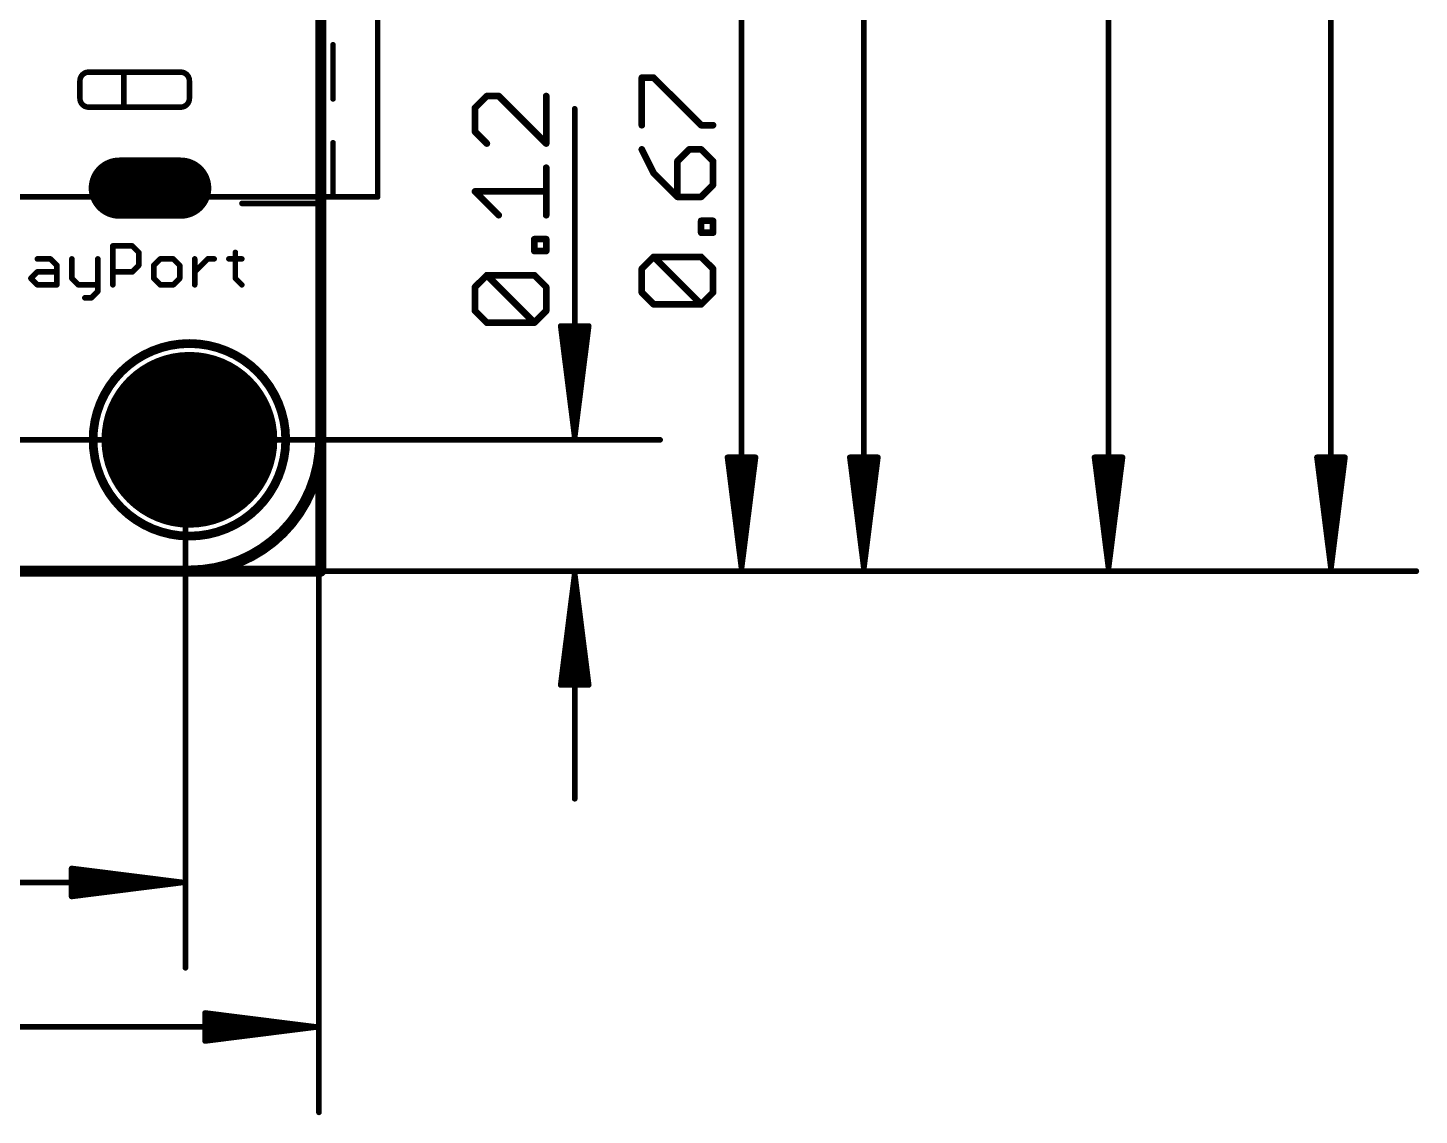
# Model space of a CAD drawing. Extents: x -12.5 to 70.1, y -12.4 to 85.2.
# Drawn here: x 38.31 to 70.09, y -12.43 to 12.41 of the extents above; entities that cross this region are included whole.
import ezdxf

# ---------------------------------------------------------------- set-up
doc = ezdxf.new("R2010")
doc.units = 0
for name, color, linetype in [('1', 12, 'CONTINUOUS'), ('16', 132, 'CONTINUOUS'), ('17', 110, 'CONTINUOUS'), ('20', 53, 'CONTINUOUS'), ('21', 40, 'CONTINUOUS'), ('23', 53, 'CONTINUOUS'), ('47', 253, 'CONTINUOUS'), ('51', 253, 'CONTINUOUS')]:
    doc.layers.add(name, color=color, linetype=linetype)

# ---------------------------------------------------------------- blocks, each defined once
blk = doc.blocks.new('ROUNDP')
at = {"const_width": 0.5}
blk.add_lwpolyline([(0, -0.25, 1), (0, 0.25, 1), (0, -0.25)], format="xyb", dxfattribs=at)
blk = doc.blocks.new('LONGP100')
at = {"const_width": 1}
blk.add_lwpolyline([(-0.5, 0), (0.5, 0)], dxfattribs=at)
at = {"const_width": 0.5}
for points in [[(-0.5, 0.25, 1), (-0.5, -0.25)], [(0.5, -0.25, 1), (0.5, 0.25)]]:
    blk.add_lwpolyline(points, format="xyb", dxfattribs=at)

msp = doc.modelspace()

# ---------------------------------------------------------------- linework, layer by layer
at = {"layer": '1', "const_width": 0.254}
for points in [[(45, 31), (45, 3)], [(42, 0), (3, 0)]]:
    msp.add_lwpolyline(points, dxfattribs=at)
at = {"layer": '1'}
for points, const_width in [([(42, 0, 0.4142), (45, 3)], 0.254), ([(45.0635, 3, 1), (44.9365, 3)], 0.127), ([(44.9365, 3, 1), (45.0635, 3)], 0.127), ([(42, 0.0635, 1), (42, -0.0635)], 0.127), ([(42, -0.0635, 1), (42, 0.0635)], 0.127)]:
    msp.add_lwpolyline(points, format="xyb", dxfattribs=dict(at, const_width=const_width))
at = {"layer": '16', "const_width": 0.25}
for points in [[(45, 84.5), (45, 0)], [(45, 0), (0, 0)]]:
    msp.add_lwpolyline(points, dxfattribs=at)
at = {"layer": '16', "const_width": 0.125}
for points in [[(44.9375, 0, 1), (45.0625, 0)], [(45, -0.0625, 1), (45, 0.0625)]]:
    msp.add_lwpolyline(points, format="xyb", dxfattribs=at)
at = {"layer": '20'}
for p, q in [((45, 82), (45, 3)), ((40.85, 9.1), (41.1, 9.1)), ((41.1, 9.1), (41.35, 9.1)), ((41.1, 8.4), (40.85, 8.4)), ((41.35, 8.4), (41.1, 8.4)), ((42, 0), (3, 0))]:
    msp.add_line(p, q, dxfattribs=at)
for centre, radius, start, end in [((40.85, 8.75), 0.35, 90, 180), ((41.35, 8.75), 0.35, 0, 90), ((40.85, 8.75), 0.35, 180, 270), ((41.35, 8.75), 0.35, 270, 0), ((42, 3), 3, 270, 0)]:
    msp.add_arc(centre, radius, start, end, dxfattribs=at)
at = {"layer": '21'}
for points, const_width in [([(43.2, 8.4318, 1), (43.2, 8.3682)], 0.0635), ([(44.9, 8.3682, 1), (44.9, 8.4318)], 0.0635), ([(40.2826, 7.4303, 1), (40.2191, 7.4303)], 0.0635), ([(40.2508, 7.462, 1), (40.2508, 7.3985)], 0.0635), ([(40.7181, 7.4527, 1), (40.6732, 7.4078)], 0.0635), ([(40.6957, 7.3985, 1), (40.6957, 7.462)], 0.0635), ([(40.8757, 7.282, 1), (40.8122, 7.282)], 0.0635), ([(40.8215, 7.2595, 1), (40.8664, 7.3044)], 0.0635), ([(43.0815, 7.282, 1), (43.018, 7.282)], 0.0635), ([(38.5281, 7.1654, 1), (38.5281, 7.1019)], 0.0635), ([(38.8471, 7.1561, 1), (38.8022, 7.1112)], 0.0635), ([(38.8247, 7.1019, 1), (38.8247, 7.1654)], 0.0635), ([(39.0047, 6.9854, 1), (38.9412, 6.9854)], 0.0635), ([(38.9505, 6.9629, 1), (38.9954, 7.0078)], 0.0635), ([(39.347, 7.1337, 1), (39.2835, 7.1337)], 0.0635), ([(39.9402, 7.1337, 1), (39.8767, 7.1337)], 0.0635), ([(40.8122, 6.9854, 1), (40.8757, 6.9854)], 0.0635), ([(40.8664, 6.9629, 1), (40.8215, 7.0078)], 0.0635), ([(41.2181, 6.9854, 1), (41.1546, 6.9854)], 0.0635), ([(41.1639, 7.0078, 1), (41.2088, 6.9629)], 0.0635), ([(41.3346, 7.1654, 1), (41.3346, 7.1019)], 0.0635), ([(41.3571, 7.1112, 1), (41.3122, 7.1561)], 0.0635), ([(41.6537, 7.1561, 1), (41.6088, 7.1112)], 0.0635), ([(41.6312, 7.1019, 1), (41.6312, 7.1654)], 0.0635), ([(41.8113, 6.9854, 1), (41.7478, 6.9854)], 0.0635), ([(41.7571, 6.9629, 1), (41.802, 7.0078)], 0.0635), ([(42.1536, 7.1337, 1), (42.0901, 7.1337)], 0.0635), ([(42.4184, 7.1654, 1), (42.4184, 7.1019)], 0.0635), ([(42.4409, 7.1112, 1), (42.396, 7.1561)], 0.0635), ([(42.5667, 7.1019, 1), (42.5667, 7.1654)], 0.0635), ([(42.9014, 7.1654, 1), (42.9014, 7.1019)], 0.0635), ([(43.198, 7.1019, 1), (43.198, 7.1654)], 0.0635), ([(38.4022, 6.7112, 1), (38.3573, 6.6663)], 0.0635), ([(38.3573, 6.7112, 1), (38.4022, 6.6663)], 0.0635), ([(38.5281, 6.8688, 1), (38.5281, 6.8053)], 0.0635), ([(38.5505, 6.8146, 1), (38.5056, 6.8595)], 0.0635), ([(38.9729, 6.8053, 1), (38.9729, 6.8688)], 0.0635), ([(39.2835, 6.6888, 1), (39.347, 6.6888)], 0.0635), ([(39.3377, 6.7112, 1), (39.2928, 6.6663)], 0.0635), ([(40.2508, 6.8688, 1), (40.2508, 6.8053)], 0.0635), ([(40.6732, 6.8595, 1), (40.7181, 6.8146)], 0.0635), ([(40.6957, 6.8053, 1), (40.6957, 6.8688)], 0.0635), ([(41.1546, 6.6888, 1), (41.2181, 6.6888)], 0.0635), ([(41.2088, 6.7112, 1), (41.1639, 6.6663)], 0.0635), ([(41.7478, 6.6888, 1), (41.8113, 6.6888)], 0.0635), ([(41.802, 6.6663, 1), (41.7571, 6.7112)], 0.0635), ([(42.0994, 6.8595, 1), (42.1443, 6.8146)], 0.0635), ([(43.018, 6.6888, 1), (43.0815, 6.6888)], 0.0635), ([(43.0722, 6.7112, 1), (43.0273, 6.6663)], 0.0635), ([(38.5281, 6.5723, 1), (38.5281, 6.5088)], 0.0635), ([(38.5056, 6.518, 1), (38.5505, 6.563)], 0.0635), ([(38.9412, 6.5405, 1), (39.0047, 6.5405)], 0.0635), ([(38.9729, 6.5088, 1), (38.9729, 6.5723)], 0.0635), ([(39.4636, 6.5723, 1), (39.4636, 6.5088)], 0.0635), ([(39.4411, 6.518, 1), (39.486, 6.563)], 0.0635), ([(39.8767, 6.3922, 1), (39.9402, 6.3922)], 0.0635), ([(39.9309, 6.3698, 1), (39.886, 6.4147)], 0.0635), ([(39.9085, 6.5088, 1), (39.9085, 6.5723)], 0.0635), ([(40.2191, 6.5405, 1), (40.2826, 6.5405)], 0.0635), ([(41.3346, 6.5723, 1), (41.3346, 6.5088)], 0.0635), ([(41.3122, 6.518, 1), (41.3571, 6.563)], 0.0635), ([(41.6088, 6.563, 1), (41.6537, 6.518)], 0.0635), ([(41.6312, 6.5088, 1), (41.6312, 6.5723)], 0.0635), ([(42.0901, 6.5405, 1), (42.1536, 6.5405)], 0.0635), ([(43.1756, 6.518, 1), (43.2205, 6.563)], 0.0635), ([(39.6119, 6.2757, 1), (39.6119, 6.2122)], 0.0635), ([(39.7377, 6.2664, 1), (39.7826, 6.2215)], 0.0635), ([(39.7602, 6.2122, 1), (39.7602, 6.2757)], 0.0635), ([(42, 0.8, 1), (42, 5.2, 1), (42, 0.8)], 0.2)]:
    msp.add_lwpolyline(points, format="xyb", dxfattribs=dict(at, const_width=const_width))
at = {"layer": '21', "const_width": 0.127}
for points in [[(44.9, 8.4), (43.2, 8.4)], [(40.2508, 6.5405), (40.2508, 7.4303)], [(40.2508, 7.4303), (40.6957, 7.4303)], [(40.6957, 7.4303), (40.844, 7.282)], [(40.844, 7.282), (40.844, 6.9854)], [(43.0497, 7.282), (43.0497, 6.6888)], [(38.5281, 7.1337), (38.8247, 7.1337)], [(38.8247, 7.1337), (38.9729, 6.9854)], [(38.9729, 6.9854), (38.9729, 6.5405)], [(39.3153, 7.1337), (39.3153, 6.6888)], [(39.9085, 7.1337), (39.9085, 6.3922)], [(40.844, 6.9854), (40.6957, 6.8371)], [(41.3346, 7.1337), (41.1863, 6.9854)], [(41.1863, 6.9854), (41.1863, 6.6888)], [(41.6312, 7.1337), (41.3346, 7.1337)], [(41.7795, 6.9854), (41.6312, 7.1337)], [(41.7795, 6.6888), (41.7795, 6.9854)], [(42.1219, 6.5405), (42.1219, 7.1337)], [(42.1219, 6.8371), (42.4184, 7.1337)], [(42.4184, 7.1337), (42.5667, 7.1337)], [(42.9014, 7.1337), (43.198, 7.1337)], [(38.3798, 6.6888), (38.5281, 6.8371)], [(38.5281, 6.5405), (38.3798, 6.6888)], [(38.5281, 6.8371), (38.9729, 6.8371)], [(39.3153, 6.6888), (39.4636, 6.5405)], [(40.6957, 6.8371), (40.2508, 6.8371)], [(41.1863, 6.6888), (41.3346, 6.5405)], [(41.6312, 6.5405), (41.7795, 6.6888)], [(43.0497, 6.6888), (43.198, 6.5405)], [(38.9729, 6.5405), (38.5281, 6.5405)], [(39.4636, 6.5405), (39.9085, 6.5405)], [(39.9085, 6.3922), (39.7602, 6.2439)], [(41.3346, 6.5405), (41.6312, 6.5405)], [(39.7602, 6.2439), (39.6119, 6.2439)]]:
    msp.add_lwpolyline(points, dxfattribs=at)
at = {"layer": '23'}
msp.add_point((42, 3), dxfattribs=at)
at = {"layer": '47'}
for points, const_width in [([(68.072, 0.065), (68.072, 85.025)], 0.13), ([(62.992, 0.065), (62.992, 81.977)], 0.13), ([(57.404, 0.065), (57.404, 59.435)], 0.13), ([(54.61, 0.065), (54.61, 16.935)], 0.13), ([(52.3323, 10.1877), (52.3323, 11.2724)], 0.1524), ([(52.3323, 11.2724), (52.6035, 11.2724)], 0.1524), ([(52.6035, 11.2724), (53.6881, 10.1877)], 0.1524), ([(48.7935, 10.8537), (48.5223, 10.5826)], 0.1524), ([(49.0646, 10.8537), (48.7935, 10.8537)], 0.1524), ([(50.1493, 9.7691), (49.0646, 10.8537)], 0.1524), ([(50.1493, 10.8537), (50.1493, 9.7691)], 0.1524), ([(48.5223, 10.5826), (48.5223, 10.0403)], 0.1524), ([(50.8, 3.065), (50.8, 10.5628)], 0.13), ([(53.6881, 10.1877), (53.9593, 10.1877)], 0.1524), ([(48.5223, 10.0403), (48.7935, 9.7691)], 0.1524), ([(52.3323, 9.6352), (52.6035, 9.0929)], 0.1524), ([(53.417, 9.6352), (53.1458, 9.364)], 0.1524), ([(53.6881, 9.6352), (53.417, 9.6352)], 0.1524), ([(53.9593, 9.364), (53.6881, 9.6352)], 0.1524), ([(50.1493, 8.1319), (50.1493, 9.2166)], 0.1524), ([(53.1458, 9.364), (53.1458, 8.5505)], 0.1524), ([(53.9593, 8.8217), (53.9593, 9.364)], 0.1524), ([(52.6035, 9.0929), (53.1458, 8.5505)], 0.1524), ([(53.6881, 8.5505), (53.9593, 8.8217)], 0.1524), ([(49.0646, 8.1319), (48.5223, 8.6743)], 0.1524), ([(48.5223, 8.6743), (50.1493, 8.6743)], 0.1524), ([(53.1458, 8.5505), (53.6881, 8.5505)], 0.1524), ([(53.6881, 7.732), (53.6881, 8.0031)], 0.1524), ([(53.6881, 8.0031), (53.9593, 8.0031)], 0.1524), ([(53.9593, 8.0031), (53.9593, 7.732)], 0.1524), ([(49.8781, 7.3134), (49.8781, 7.5845)], 0.1524), ([(49.8781, 7.5845), (50.1493, 7.5845)], 0.1524), ([(50.1493, 7.5845), (50.1493, 7.3134)], 0.1524), ([(53.9593, 7.732), (53.6881, 7.732)], 0.1524), ([(50.1493, 7.3134), (49.8781, 7.3134)], 0.1524), ([(52.3323, 6.9083), (52.6035, 7.1795)], 0.1524), ([(52.6035, 7.1795), (53.6881, 7.1795)], 0.1524), ([(53.6881, 6.0948), (52.6035, 7.1795)], 0.1524), ([(53.6881, 7.1795), (53.9593, 6.9083)], 0.1524), ([(48.5223, 6.4897), (48.7935, 6.7609)], 0.1524), ([(48.7935, 6.7609), (49.8781, 6.7609)], 0.1524), ([(49.8781, 5.6762), (48.7935, 6.7609)], 0.1524), ([(49.8781, 6.7609), (50.1493, 6.4897)], 0.1524), ([(52.3323, 6.366), (52.3323, 6.9083)], 0.1524), ([(53.9593, 6.9083), (53.9593, 6.366)], 0.1524), ([(48.5223, 5.9474), (48.5223, 6.4897)], 0.1524), ([(50.1493, 6.4897), (50.1493, 5.9474)], 0.1524), ([(52.6035, 6.0948), (52.3323, 6.366)], 0.1524), ([(53.9593, 6.366), (53.6881, 6.0948)], 0.1524), ([(53.6881, 6.0948), (52.6035, 6.0948)], 0.1524), ([(48.7935, 5.6762), (48.5223, 5.9474)], 0.1524), ([(49.8781, 5.6762), (48.7935, 5.6762)], 0.1524), ([(50.1493, 5.9474), (49.8781, 5.6762)], 0.1524), ([(50.8, 3.065), (50.4808, 5.6)], 0.13), ([(50.4808, 5.6), (51.1192, 5.6)], 0.13), ([(50.8, 3.065), (50.54, 5.6)], 0.13), ([(50.8, 3.065), (50.67, 5.6)], 0.13), ([(51.1192, 5.6), (50.8, 3.065)], 0.13), ([(50.93, 5.6), (50.8, 3.065)], 0.13), ([(51.06, 5.6), (50.8, 3.065)], 0.13), ([(44.958, 4.826), (44.958, -12.364)], 0.13), ([(3, 3), (52.75, 3)], 0.13), ([(41.91, 3.048), (41.91, -9.062)], 0.13), ([(54.61, 0.065), (54.2908, 2.6)], 0.13), ([(54.2908, 2.6), (54.9292, 2.6)], 0.13), ([(54.61, 0.065), (54.35, 2.6)], 0.13), ([(54.61, 0.065), (54.48, 2.6)], 0.13), ([(54.9292, 2.6), (54.61, 0.065)], 0.13), ([(54.74, 2.6), (54.61, 0.065)], 0.13), ([(54.87, 2.6), (54.61, 0.065)], 0.13), ([(57.404, 0.065), (57.0848, 2.6)], 0.13), ([(57.0848, 2.6), (57.7232, 2.6)], 0.13), ([(57.404, 0.065), (57.144, 2.6)], 0.13), ([(57.404, 0.065), (57.274, 2.6)], 0.13), ([(57.7232, 2.6), (57.404, 0.065)], 0.13), ([(57.534, 2.6), (57.404, 0.065)], 0.13), ([(57.664, 2.6), (57.404, 0.065)], 0.13), ([(62.992, 0.065), (62.6728, 2.6)], 0.13), ([(62.6728, 2.6), (63.3112, 2.6)], 0.13), ([(62.992, 0.065), (62.732, 2.6)], 0.13), ([(62.992, 0.065), (62.862, 2.6)], 0.13), ([(63.3112, 2.6), (62.992, 0.065)], 0.13), ([(63.122, 2.6), (62.992, 0.065)], 0.13), ([(63.252, 2.6), (62.992, 0.065)], 0.13), ([(68.072, 0.065), (67.7528, 2.6)], 0.13), ([(67.7528, 2.6), (68.3912, 2.6)], 0.13), ([(68.072, 0.065), (67.812, 2.6)], 0.13), ([(68.072, 0.065), (67.942, 2.6)], 0.13), ([(68.3912, 2.6), (68.072, 0.065)], 0.13), ([(68.202, 2.6), (68.072, 0.065)], 0.13), ([(68.332, 2.6), (68.072, 0.065)], 0.13), ([(4.826, 0), (56.56, 0)], 0.13), ([(17.526, 0), (70.022, 0)], 0.13), ([(21.082, 0), (52.75, 0)], 0.13), ([(29.972, 0), (64.942, 0)], 0.13), ([(40.386, 0), (59.354, 0)], 0.13), ([(50.8, -0.065), (50.4808, -2.6)], 0.13), ([(50.8, -0.065), (50.54, -2.6)], 0.13), ([(50.8, -0.065), (50.67, -2.6)], 0.13), ([(50.8, -0.065), (50.8, -5.2)], 0.13), ([(51.1192, -2.6), (50.8, -0.065)], 0.13), ([(50.93, -2.6), (50.8, -0.065)], 0.13), ([(51.06, -2.6), (50.8, -0.065)], 0.13), ([(50.4808, -2.6), (51.1192, -2.6)], 0.13), ([(41.845, -7.112), (39.31, -6.7928)], 0.13), ([(39.31, -6.7928), (39.31, -7.4312)], 0.13), ([(41.845, -7.112), (39.31, -6.852)], 0.13), ([(41.845, -7.112), (39.31, -6.982)], 0.13), ([(0.065, -7.112), (41.845, -7.112)], 0.13), ([(39.31, -7.4312), (41.845, -7.112)], 0.13), ([(39.31, -7.242), (41.845, -7.112)], 0.13), ([(39.31, -7.372), (41.845, -7.112)], 0.13), ([(44.893, -10.414), (42.358, -10.0948)], 0.13), ([(42.358, -10.0948), (42.358, -10.7332)], 0.13), ([(44.893, -10.414), (42.358, -10.154)], 0.13), ([(0.065, -10.414), (44.893, -10.414)], 0.13), ([(44.893, -10.414), (42.358, -10.284)], 0.13), ([(42.358, -10.7332), (44.893, -10.414)], 0.13), ([(42.358, -10.544), (44.893, -10.414)], 0.13), ([(42.358, -10.674), (44.893, -10.414)], 0.13)]:
    msp.add_lwpolyline(points, dxfattribs=dict(at, const_width=const_width))
for points, const_width in [([(52.3704, 11.2724, 1), (52.2942, 11.2724)], 0.0762), ([(52.3323, 11.3105, 1), (52.3323, 11.2343)], 0.0762), ([(52.6304, 11.2993, 1), (52.5765, 11.2454)], 0.0762), ([(52.6035, 11.2343, 1), (52.6035, 11.3105)], 0.0762), ([(48.7935, 10.8918, 1), (48.7935, 10.8156)], 0.0762), ([(48.8204, 10.8268, 1), (48.7665, 10.8807)], 0.0762), ([(49.0916, 10.8807, 1), (49.0377, 10.8268)], 0.0762), ([(49.0646, 10.8156, 1), (49.0646, 10.8918)], 0.0762), ([(50.1874, 10.8537, 1), (50.1112, 10.8537)], 0.0762), ([(48.5604, 10.5826, 1), (48.4842, 10.5826)], 0.0762), ([(48.4954, 10.6095, 1), (48.5493, 10.5556)], 0.0762), ([(50.8325, 10.5628, 1), (50.7675, 10.5628)], 0.065), ([(52.2942, 10.1877, 1), (52.3704, 10.1877)], 0.0762), ([(53.6881, 10.2258, 1), (53.6881, 10.1496)], 0.0762), ([(53.6612, 10.1608, 1), (53.7151, 10.2146)], 0.0762), ([(53.9593, 10.1496, 1), (53.9593, 10.2258)], 0.0762), ([(48.5493, 10.0672, 1), (48.4954, 10.0133)], 0.0762), ([(48.4842, 10.0403, 1), (48.5604, 10.0403)], 0.0762), ([(48.7665, 9.7421, 1), (48.8204, 9.796)], 0.0762), ([(50.1112, 9.7691, 1), (50.1874, 9.7691)], 0.0762), ([(50.1224, 9.7421, 1), (50.1762, 9.796)], 0.0762), ([(52.3664, 9.6522, 1), (52.2982, 9.6182)], 0.0762), ([(53.417, 9.6733, 1), (53.417, 9.5971)], 0.0762), ([(53.4439, 9.6083, 1), (53.39, 9.6621)], 0.0762), ([(53.7151, 9.6621, 1), (53.6612, 9.6083)], 0.0762), ([(53.6881, 9.5971, 1), (53.6881, 9.6733)], 0.0762), ([(50.1874, 9.2166, 1), (50.1112, 9.2166)], 0.0762), ([(53.1839, 9.364, 1), (53.1077, 9.364)], 0.0762), ([(53.1189, 9.391, 1), (53.1727, 9.3371)], 0.0762), ([(53.9974, 9.364, 1), (53.9212, 9.364)], 0.0762), ([(53.9324, 9.3371, 1), (53.9862, 9.391)], 0.0762), ([(52.6304, 9.1198, 1), (52.5765, 9.0659)], 0.0762), ([(52.5694, 9.0758, 1), (52.6376, 9.1099)], 0.0762), ([(53.9862, 8.7948, 1), (53.9324, 8.8486)], 0.0762), ([(48.5493, 8.7012, 1), (48.4954, 8.6473)], 0.0762), ([(48.5223, 8.7124, 1), (48.5223, 8.6362)], 0.0762), ([(50.1493, 8.6362, 1), (50.1493, 8.7124)], 0.0762), ([(53.1458, 8.5886, 1), (53.1458, 8.5124)], 0.0762), ([(53.1077, 8.5505, 1), (53.1839, 8.5505)], 0.0762), ([(53.1189, 8.5236, 1), (53.1727, 8.5775)], 0.0762), ([(53.6612, 8.5775, 1), (53.7151, 8.5236)], 0.0762), ([(53.6881, 8.5124, 1), (53.6881, 8.5886)], 0.0762), ([(53.9212, 8.8217, 1), (53.9974, 8.8217)], 0.0762), ([(49.0377, 8.105, 1), (49.0916, 8.1589)], 0.0762), ([(50.1112, 8.1319, 1), (50.1874, 8.1319)], 0.0762), ([(53.7262, 8.0031, 1), (53.65, 8.0031)], 0.0762), ([(53.6881, 8.0412, 1), (53.6881, 7.965)], 0.0762), ([(53.9974, 8.0031, 1), (53.9212, 8.0031)], 0.0762), ([(53.9593, 7.965, 1), (53.9593, 8.0412)], 0.0762), ([(49.9162, 7.5845, 1), (49.84, 7.5845)], 0.0762), ([(49.8781, 7.6226, 1), (49.8781, 7.5464)], 0.0762), ([(50.1874, 7.5845, 1), (50.1112, 7.5845)], 0.0762), ([(50.1493, 7.5464, 1), (50.1493, 7.6226)], 0.0762), ([(53.6881, 7.7701, 1), (53.6881, 7.6939)], 0.0762), ([(53.65, 7.732, 1), (53.7262, 7.732)], 0.0762), ([(53.9212, 7.732, 1), (53.9974, 7.732)], 0.0762), ([(53.9593, 7.6939, 1), (53.9593, 7.7701)], 0.0762), ([(49.8781, 7.3515, 1), (49.8781, 7.2753)], 0.0762), ([(49.84, 7.3134, 1), (49.9162, 7.3134)], 0.0762), ([(50.1112, 7.3134, 1), (50.1874, 7.3134)], 0.0762), ([(50.1493, 7.2753, 1), (50.1493, 7.3515)], 0.0762), ([(52.6304, 7.2064, 1), (52.5765, 7.1525)], 0.0762), ([(52.6035, 7.2176, 1), (52.6035, 7.1414)], 0.0762), ([(52.6304, 7.1525, 1), (52.5765, 7.2064)], 0.0762), ([(53.7151, 7.2064, 1), (53.6612, 7.1525)], 0.0762), ([(53.6881, 7.1414, 1), (53.6881, 7.2176)], 0.0762), ([(48.8204, 6.7878, 1), (48.7665, 6.7339)], 0.0762), ([(48.7935, 6.799, 1), (48.7935, 6.7228)], 0.0762), ([(48.8204, 6.7339, 1), (48.7665, 6.7878)], 0.0762), ([(49.9051, 6.7878, 1), (49.8512, 6.7339)], 0.0762), ([(49.8781, 6.7228, 1), (49.8781, 6.799)], 0.0762), ([(52.3704, 6.9083, 1), (52.2942, 6.9083)], 0.0762), ([(52.3054, 6.9352, 1), (52.3593, 6.8814)], 0.0762), ([(53.9974, 6.9083, 1), (53.9212, 6.9083)], 0.0762), ([(53.9324, 6.8814, 1), (53.9862, 6.9352)], 0.0762), ([(48.5604, 6.4897, 1), (48.4842, 6.4897)], 0.0762), ([(48.4954, 6.5166, 1), (48.5493, 6.4628)], 0.0762), ([(50.1874, 6.4897, 1), (50.1112, 6.4897)], 0.0762), ([(50.1224, 6.4628, 1), (50.1762, 6.5166)], 0.0762), ([(52.3593, 6.3929, 1), (52.3054, 6.339)], 0.0762), ([(52.2942, 6.366, 1), (52.3704, 6.366)], 0.0762), ([(53.9212, 6.366, 1), (53.9974, 6.366)], 0.0762), ([(53.9862, 6.339, 1), (53.9324, 6.3929)], 0.0762), ([(52.6035, 6.1329, 1), (52.6035, 6.0567)], 0.0762), ([(52.5765, 6.0679, 1), (52.6304, 6.1218)], 0.0762), ([(53.6612, 6.1218, 1), (53.7151, 6.0679)], 0.0762), ([(53.6612, 6.0679, 1), (53.7151, 6.1218)], 0.0762), ([(53.6881, 6.0567, 1), (53.6881, 6.1329)], 0.0762), ([(48.5493, 5.9743, 1), (48.4954, 5.9204)], 0.0762), ([(48.4842, 5.9474, 1), (48.5604, 5.9474)], 0.0762), ([(48.7935, 5.7143, 1), (48.7935, 5.6381)], 0.0762), ([(48.7665, 5.6493, 1), (48.8204, 5.7031)], 0.0762), ([(49.8512, 5.7031, 1), (49.9051, 5.6493)], 0.0762), ([(49.8512, 5.6493, 1), (49.9051, 5.7031)], 0.0762), ([(49.8781, 5.6381, 1), (49.8781, 5.7143)], 0.0762), ([(50.1112, 5.9474, 1), (50.1874, 5.9474)], 0.0762), ([(50.1762, 5.9204, 1), (50.1224, 5.9743)], 0.0762), ([(50.513, 5.6041, 1), (50.4485, 5.5959)], 0.065), ([(50.4808, 5.6325, 1), (50.4808, 5.5675)], 0.065), ([(50.5723, 5.6033, 1), (50.5077, 5.5967)], 0.065), ([(50.7025, 5.6017, 1), (50.6375, 5.5983)], 0.065), ([(50.9625, 5.5983, 1), (50.8975, 5.6017)], 0.065), ([(51.0923, 5.5967, 1), (51.0277, 5.6033)], 0.065), ([(51.1515, 5.5959, 1), (51.087, 5.6041)], 0.065), ([(51.1192, 5.5675, 1), (51.1192, 5.6325)], 0.065), ([(44.9905, 4.826, 1), (44.9255, 4.826)], 0.065), ([(41.9425, 3.048, 1), (41.8775, 3.048)], 0.065), ([(50.7678, 3.0691, 1), (50.8322, 3.0609)], 0.065), ([(50.7677, 3.0683, 1), (50.8323, 3.0617)], 0.065), ([(50.7675, 3.0633, 1), (50.8325, 3.0667)], 0.065), ([(50.7675, 3.0667, 1), (50.8325, 3.0633)], 0.065), ([(50.7675, 3.065, 1), (50.8325, 3.065)], 0.065), ([(50.7677, 3.0617, 1), (50.8323, 3.0683)], 0.065), ([(50.7678, 3.0609, 1), (50.8322, 3.0691)], 0.065), ([(52.75, 2.9675, 1), (52.75, 3.0325)], 0.065), ([(54.323, 2.6041, 1), (54.2585, 2.5959)], 0.065), ([(54.2908, 2.6325, 1), (54.2908, 2.5675)], 0.065), ([(54.3823, 2.6033, 1), (54.3177, 2.5967)], 0.065), ([(54.5125, 2.6017, 1), (54.4475, 2.5983)], 0.065), ([(54.7725, 2.5983, 1), (54.7075, 2.6017)], 0.065), ([(54.9023, 2.5967, 1), (54.8377, 2.6033)], 0.065), ([(54.9615, 2.5959, 1), (54.897, 2.6041)], 0.065), ([(54.9292, 2.5675, 1), (54.9292, 2.6325)], 0.065), ([(57.117, 2.6041, 1), (57.0525, 2.5959)], 0.065), ([(57.0848, 2.6325, 1), (57.0848, 2.5675)], 0.065), ([(57.1763, 2.6033, 1), (57.1117, 2.5967)], 0.065), ([(57.3065, 2.6017, 1), (57.2415, 2.5983)], 0.065), ([(57.5665, 2.5983, 1), (57.5015, 2.6017)], 0.065), ([(57.6963, 2.5967, 1), (57.6317, 2.6033)], 0.065), ([(57.7555, 2.5959, 1), (57.691, 2.6041)], 0.065), ([(57.7232, 2.5675, 1), (57.7232, 2.6325)], 0.065), ([(62.705, 2.6041, 1), (62.6405, 2.5959)], 0.065), ([(62.6728, 2.6325, 1), (62.6728, 2.5675)], 0.065), ([(62.7643, 2.6033, 1), (62.6997, 2.5967)], 0.065), ([(62.8945, 2.6017, 1), (62.8295, 2.5983)], 0.065), ([(63.1545, 2.5983, 1), (63.0895, 2.6017)], 0.065), ([(63.2843, 2.5967, 1), (63.2197, 2.6033)], 0.065), ([(63.3435, 2.5959, 1), (63.279, 2.6041)], 0.065), ([(63.3112, 2.5675, 1), (63.3112, 2.6325)], 0.065), ([(67.785, 2.6041, 1), (67.7205, 2.5959)], 0.065), ([(67.7528, 2.6325, 1), (67.7528, 2.5675)], 0.065), ([(67.8443, 2.6033, 1), (67.7797, 2.5967)], 0.065), ([(67.9745, 2.6017, 1), (67.9095, 2.5983)], 0.065), ([(68.2345, 2.5983, 1), (68.1695, 2.6017)], 0.065), ([(68.3643, 2.5967, 1), (68.2997, 2.6033)], 0.065), ([(68.4235, 2.5959, 1), (68.359, 2.6041)], 0.065), ([(68.3912, 2.5675, 1), (68.3912, 2.6325)], 0.065), ([(40.386, 0.0325, 1), (40.386, -0.0325)], 0.065), ([(50.8325, -0.065, 1), (50.7675, -0.065)], 0.065), ([(50.8325, -0.0667, 1), (50.7675, -0.0633)], 0.065), ([(50.8325, -0.0633, 1), (50.7675, -0.0667)], 0.065), ([(52.75, -0.0325, 1), (52.75, 0.0325)], 0.065), ([(54.5778, 0.0691, 1), (54.6422, 0.0609)], 0.065), ([(54.5777, 0.0683, 1), (54.6423, 0.0617)], 0.065), ([(54.5775, 0.0633, 1), (54.6425, 0.0667)], 0.065), ([(54.5775, 0.0667, 1), (54.6425, 0.0633)], 0.065), ([(54.5775, 0.065, 1), (54.6425, 0.065)], 0.065), ([(54.5777, 0.0617, 1), (54.6423, 0.0683)], 0.065), ([(54.5778, 0.0609, 1), (54.6422, 0.0691)], 0.065), ([(56.56, -0.0325, 1), (56.56, 0.0325)], 0.065), ([(57.3718, 0.0691, 1), (57.4362, 0.0609)], 0.065), ([(57.3717, 0.0683, 1), (57.4363, 0.0617)], 0.065), ([(57.3715, 0.0633, 1), (57.4365, 0.0667)], 0.065), ([(57.3715, 0.0667, 1), (57.4365, 0.0633)], 0.065), ([(57.3715, 0.065, 1), (57.4365, 0.065)], 0.065), ([(57.3717, 0.0617, 1), (57.4363, 0.0683)], 0.065), ([(57.3718, 0.0609, 1), (57.4362, 0.0691)], 0.065), ([(59.354, -0.0325, 1), (59.354, 0.0325)], 0.065), ([(62.9598, 0.0691, 1), (63.0242, 0.0609)], 0.065), ([(62.9597, 0.0683, 1), (63.0243, 0.0617)], 0.065), ([(62.9595, 0.0633, 1), (63.0245, 0.0667)], 0.065), ([(62.9595, 0.0667, 1), (63.0245, 0.0633)], 0.065), ([(62.9595, 0.065, 1), (63.0245, 0.065)], 0.065), ([(62.9597, 0.0617, 1), (63.0243, 0.0683)], 0.065), ([(62.9598, 0.0609, 1), (63.0242, 0.0691)], 0.065), ([(64.942, -0.0325, 1), (64.942, 0.0325)], 0.065), ([(68.0398, 0.0691, 1), (68.1042, 0.0609)], 0.065), ([(68.0397, 0.0683, 1), (68.1043, 0.0617)], 0.065), ([(68.0395, 0.0633, 1), (68.1045, 0.0667)], 0.065), ([(68.0395, 0.0667, 1), (68.1045, 0.0633)], 0.065), ([(68.0395, 0.065, 1), (68.1045, 0.065)], 0.065), ([(68.0397, 0.0617, 1), (68.1043, 0.0683)], 0.065), ([(68.0398, 0.0609, 1), (68.1042, 0.0691)], 0.065), ([(70.022, -0.0325, 1), (70.022, 0.0325)], 0.065), ([(50.8322, -0.0609, 1), (50.7678, -0.0691)], 0.065), ([(50.8323, -0.0617, 1), (50.7677, -0.0683)], 0.065), ([(50.8323, -0.0683, 1), (50.7677, -0.0617)], 0.065), ([(50.8322, -0.0691, 1), (50.7678, -0.0609)], 0.065), ([(50.4808, -2.5675, 1), (50.4808, -2.6325)], 0.065), ([(51.1192, -2.6325, 1), (51.1192, -2.5675)], 0.065), ([(50.4485, -2.5959, 1), (50.513, -2.6041)], 0.065), ([(50.5077, -2.5967, 1), (50.5723, -2.6033)], 0.065), ([(50.6375, -2.5983, 1), (50.7025, -2.6017)], 0.065), ([(50.8975, -2.6017, 1), (50.9625, -2.5983)], 0.065), ([(51.0277, -2.6033, 1), (51.0923, -2.5967)], 0.065), ([(51.087, -2.6041, 1), (51.1515, -2.5959)], 0.065), ([(50.7675, -5.2, 1), (50.8325, -5.2)], 0.065), ([(39.3141, -6.7605, 1), (39.3059, -6.825)], 0.065), ([(39.3425, -6.7928, 1), (39.2775, -6.7928)], 0.065), ([(39.3133, -6.8197, 1), (39.3067, -6.8843)], 0.065), ([(39.3117, -6.9495, 1), (39.3083, -7.0145)], 0.065), ([(39.3083, -7.2095, 1), (39.3117, -7.2745)], 0.065), ([(39.3067, -7.3397, 1), (39.3133, -7.4043)], 0.065), ([(41.8491, -7.1442, 1), (41.8409, -7.0798)], 0.065), ([(41.8409, -7.1442, 1), (41.8491, -7.0798)], 0.065), ([(41.8483, -7.1443, 1), (41.8417, -7.0797)], 0.065), ([(41.8417, -7.1443, 1), (41.8483, -7.0797)], 0.065), ([(41.8433, -7.1445, 1), (41.8467, -7.0795)], 0.065), ([(41.8467, -7.1445, 1), (41.8433, -7.0795)], 0.065), ([(41.845, -7.1445, 1), (41.845, -7.0795)], 0.065), ([(39.3059, -7.399, 1), (39.3141, -7.4635)], 0.065), ([(39.2775, -7.4312, 1), (39.3425, -7.4312)], 0.065), ([(41.8775, -9.062, 1), (41.9425, -9.062)], 0.065), ([(42.3621, -10.0625, 1), (42.3539, -10.127)], 0.065), ([(42.3905, -10.0948, 1), (42.3255, -10.0948)], 0.065), ([(42.3613, -10.1217, 1), (42.3547, -10.1863)], 0.065), ([(42.3597, -10.2515, 1), (42.3563, -10.3165)], 0.065), ([(42.3563, -10.5115, 1), (42.3597, -10.5765)], 0.065), ([(44.8971, -10.4462, 1), (44.8889, -10.3818)], 0.065), ([(44.8889, -10.4462, 1), (44.8971, -10.3818)], 0.065), ([(44.8963, -10.4463, 1), (44.8897, -10.3817)], 0.065), ([(44.8897, -10.4463, 1), (44.8963, -10.3817)], 0.065), ([(44.8913, -10.4465, 1), (44.8947, -10.3815)], 0.065), ([(44.8947, -10.4465, 1), (44.8913, -10.3815)], 0.065), ([(44.893, -10.4465, 1), (44.893, -10.3815)], 0.065), ([(42.3547, -10.6417, 1), (42.3613, -10.7063)], 0.065), ([(42.3539, -10.701, 1), (42.3621, -10.7655)], 0.065), ([(42.3255, -10.7332, 1), (42.3905, -10.7332)], 0.065), ([(44.9255, -12.364, 1), (44.9905, -12.364)], 0.065)]:
    msp.add_lwpolyline(points, format="xyb", dxfattribs=dict(at, const_width=const_width))
at = {"layer": '51', "const_width": 0.127}
for points in [[(46.3, 25.45), (46.3, 8.55)], [(45.28, 10.7875), (45.28, 12.025)], [(40.5, 11.4), (39.7, 11.4)], [(41.8, 11.4), (40.5, 11.4)], [(40.5, 10.6), (40.5, 11.4)], [(39.5, 11.2), (39.5, 11)], [(42, 10.8), (42, 11.2)], [(39.5, 11), (39.5, 10.8)], [(39.7, 10.6), (40.5, 10.6)], [(40.5, 10.6), (41.8, 10.6)], [(45.28, 8.55), (45.28, 9.7875)], [(45.28, 8.55), (31.91, 8.55)], [(46.3, 8.55), (45.28, 8.55)]]:
    msp.add_lwpolyline(points, dxfattribs=at)
at = {"layer": '51'}
for points, const_width in [([(45.3118, 12.025, 1), (45.2482, 12.025)], 0.0635), ([(39.7, 11.4, 0.4142), (39.5, 11.2)], 0.127), ([(39.7, 11.4318, 1), (39.7, 11.3682)], 0.0635), ([(39.7, 11.3682, 1), (39.7, 11.4318)], 0.0635), ([(40.5, 11.4318, 1), (40.5, 11.3682)], 0.0635), ([(40.5318, 11.4, 1), (40.4682, 11.4)], 0.0635), ([(40.5, 11.3682, 1), (40.5, 11.4318)], 0.0635), ([(41.8, 11.4318, 1), (41.8, 11.3682)], 0.0635), ([(42, 11.2, 0.4142), (41.8, 11.4)], 0.127), ([(41.8, 11.3682, 1), (41.8, 11.4318)], 0.0635), ([(39.5318, 11.2, 1), (39.4682, 11.2)], 0.0635), ([(39.4682, 11.2, 1), (39.5318, 11.2)], 0.0635), ([(42.0318, 11.2, 1), (41.9682, 11.2)], 0.0635), ([(41.9682, 11.2, 1), (42.0318, 11.2)], 0.0635), ([(39.5318, 11, 1), (39.4682, 11)], 0.0635), ([(39.4682, 11, 1), (39.5318, 11)], 0.0635), ([(39.5, 10.8, 0.4142), (39.7, 10.6)], 0.127), ([(39.5318, 10.8, 1), (39.4682, 10.8)], 0.0635), ([(39.4682, 10.8, 1), (39.5318, 10.8)], 0.0635), ([(41.8, 10.6, 0.4142), (42, 10.8)], 0.127), ([(42.0318, 10.8, 1), (41.9682, 10.8)], 0.0635), ([(41.9682, 10.8, 1), (42.0318, 10.8)], 0.0635), ([(45.2482, 10.7875, 1), (45.3118, 10.7875)], 0.0635), ([(39.7, 10.6318, 1), (39.7, 10.5682)], 0.0635), ([(39.7, 10.5682, 1), (39.7, 10.6318)], 0.0635), ([(40.5, 10.6318, 1), (40.5, 10.5682)], 0.0635), ([(40.4682, 10.6, 1), (40.5318, 10.6)], 0.0635), ([(40.5, 10.5682, 1), (40.5, 10.6318)], 0.0635), ([(41.8, 10.6318, 1), (41.8, 10.5682)], 0.0635), ([(41.8, 10.5682, 1), (41.8, 10.6318)], 0.0635), ([(45.3118, 9.7875, 1), (45.2482, 9.7875)], 0.0635), ([(45.2482, 8.55, 1), (45.3118, 8.55)], 0.0635), ([(45.28, 8.5818, 1), (45.28, 8.5183)], 0.0635), ([(45.28, 8.5183, 1), (45.28, 8.5818)], 0.0635), ([(46.2683, 8.55, 1), (46.3318, 8.55)], 0.0635), ([(46.3, 8.5183, 1), (46.3, 8.5818)], 0.0635)]:
    msp.add_lwpolyline(points, format="xyb", dxfattribs=dict(at, const_width=const_width))

# ---------------------------------------------------------------- block references
at = {"layer": '17', "xscale": 1.4, "yscale": 1.4, "rotation": 180}
msp.add_blockref('LONGP100', (41.1, 8.75), dxfattribs=at)
msp.add_blockref('LONGP100', (41.1, 8.75), dxfattribs=at)
at = {"layer": '17', "xscale": 4.016, "yscale": 4.016}
msp.add_blockref('ROUNDP', (42, 3), dxfattribs=at)
msp.add_blockref('ROUNDP', (42, 3), dxfattribs=at)

doc.saveas('drawing.dxf')
